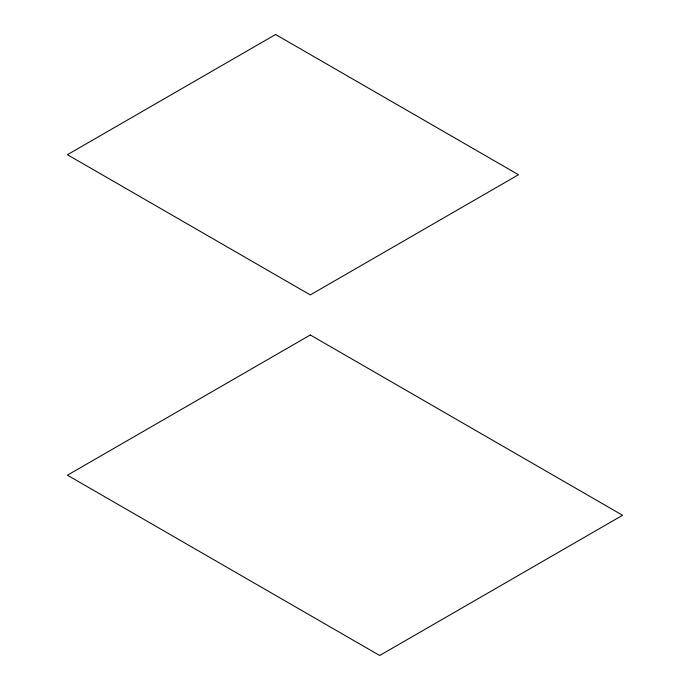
<?xml version="1.0" encoding="UTF-8"?>
<svg xmlns="http://www.w3.org/2000/svg" width="690" height="690" viewBox="0 0 690 690"><rect width="100%" height="100%" fill="white"/><g stroke="black" fill="none" stroke-linecap="round" stroke-linejoin="round"><path stroke-width="1.03" d="M275.603 34.5L67.422 154.689L310.302 294.923L518.483 174.725L275.603 34.5M310.302 334.986L67.422 475.212L379.698 655.5L622.578 515.275L310.302 334.986"/></g></svg>
